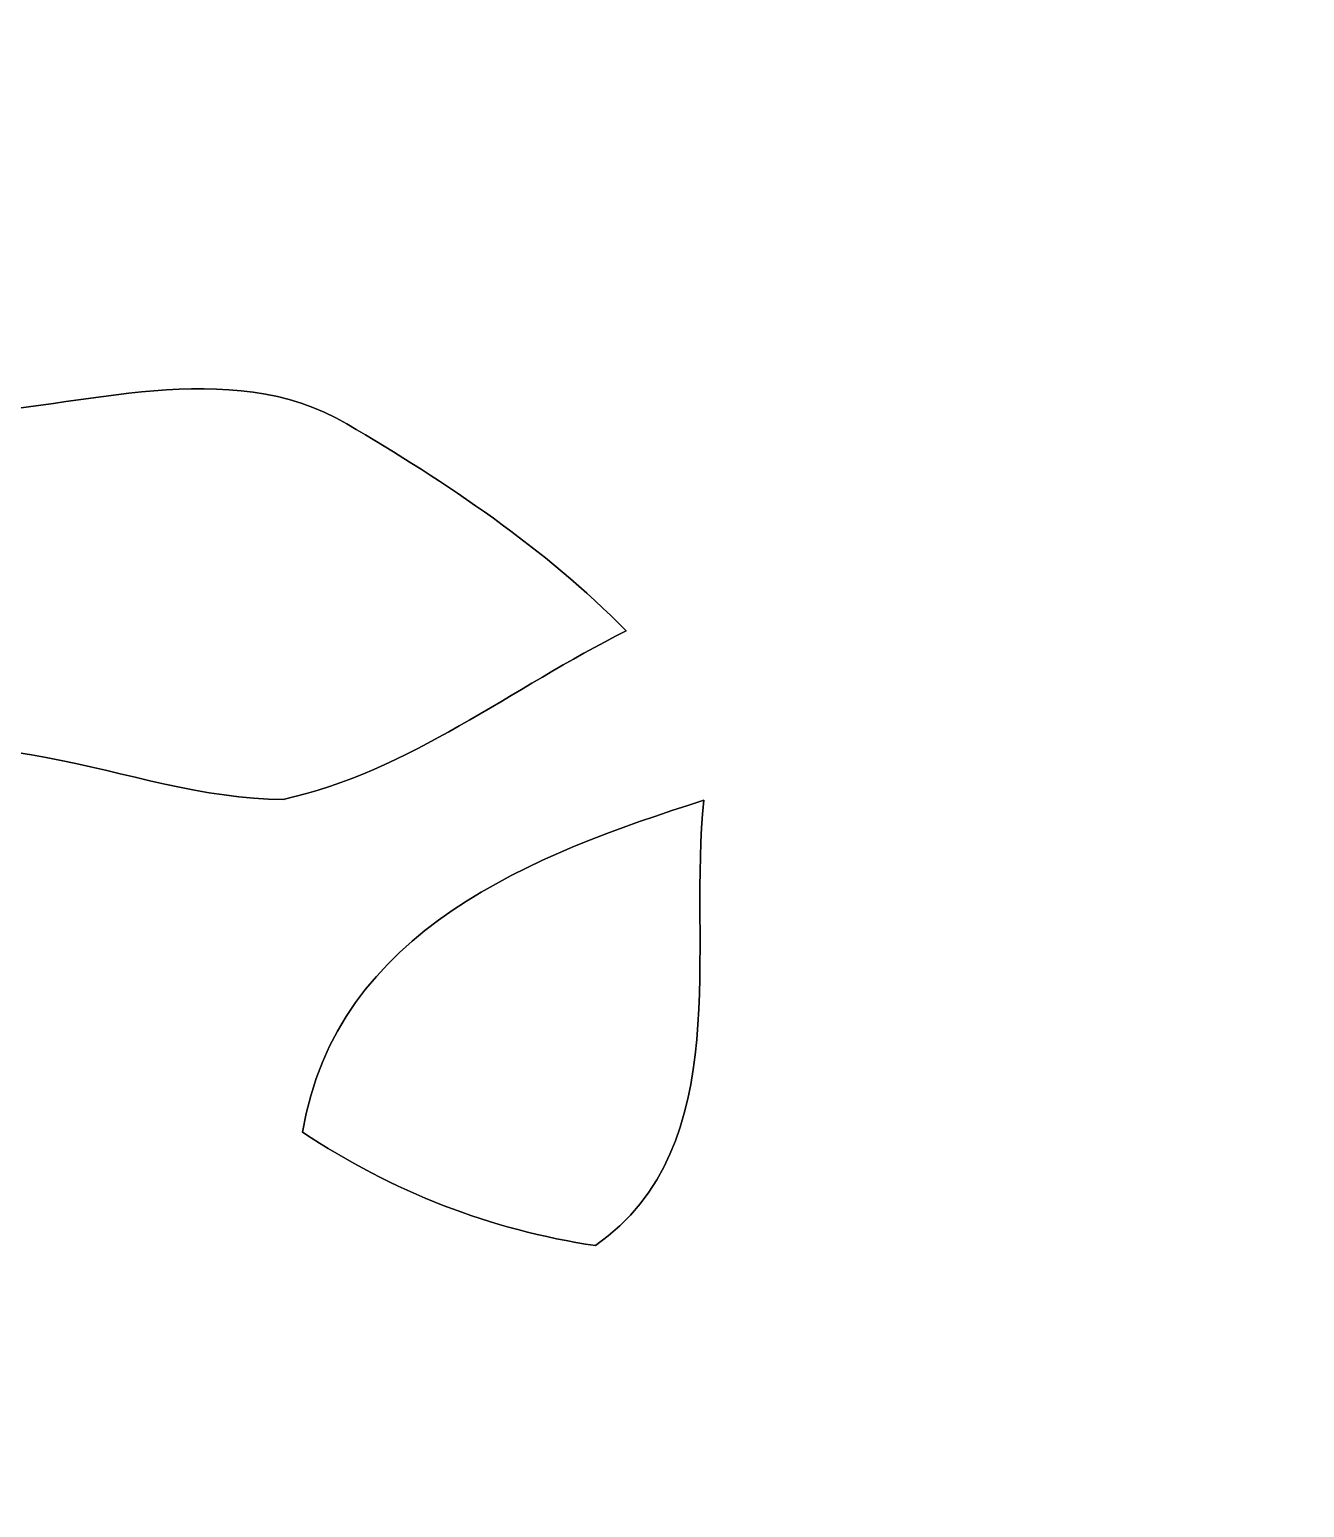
# Model space of a CAD drawing. Header units: centimetres. Extents: x -16.8 to 16.8, y -16.7 to 16.7.
# Drawn here: x 10.675 to 12.55, y 5.564 to 7.737 of the extents above; entities that cross this region are included whole.
import ezdxf

# ---------------------------------------------------------------- set-up
doc = ezdxf.new("R2010")
doc.units = ezdxf.units.CM
doc.header["$MEASUREMENT"] = 0
doc.layers.add('Layer 1', color=7, linetype='Continuous')

msp = doc.modelspace()

# ---------------------------------------------------------------- linework, layer by layer
at = {"layer": 'Layer 1', "color": 7}
for points, knots in [([(-16.77458, 16.66875), (-16.77458, 16.66875), (16.77458, 16.66875), (16.77458, 16.66875), (16.77458, 16.66875), (16.77458, 16.66875), (16.77458, -16.66875), (16.77458, -16.66875), (16.77458, -16.66875), (16.77458, -16.66875), (-16.77458, -16.66875), (-16.77458, -16.66875), (-16.77458, -16.66875), (-16.77458, -16.66875), (-16.77458, 16.66875), (-16.77458, 16.66875), (-16.77458, 16.66875), (-16.77458, 16.66875), (-16.77458, 16.66875), (-16.77458, 16.66875)], [0, 0, 0, 0, 0.1666667, 0.1666667, 0.1666667, 0.1666667, 0.3333333, 0.3333333, 0.3333333, 0.3333333, 0.5, 0.5, 0.5, 0.5, 0.6666667, 0.6666667, 0.6666667, 0.6666667, 1, 1, 1, 1]), ([(8.74783, 7.66833), (8.90764, 7.49335), (9.00042, 7.24323), (9.22867, 7.1441), (9.22867, 7.1441), (9.35672, 7.09189), (9.49007, 7.04215), (9.62872, 7.02028), (9.62872, 7.02028), (9.95292, 6.95043), (10.24925, 7.14939), (10.5664, 7.17232), (10.5664, 7.17232), (10.75231, 7.17973), (10.9661, 7.25981), (11.14178, 7.15751), (11.14178, 7.15751), (11.28818, 7.07108), (11.43247, 6.97512), (11.55241, 6.85306), (11.55241, 6.85306), (11.3852, 6.77051), (11.23315, 6.64563), (11.04794, 6.60541), (11.04794, 6.60541), (10.81687, 6.60506), (10.57875, 6.76487), (10.36214, 6.62129), (10.36214, 6.62129), (10.45351, 6.52145), (10.56005, 6.43749), (10.65847, 6.34541), (10.65847, 6.34541), (10.39142, 6.31084), (10.11767, 6.29814), (9.86719, 6.19019), (9.86719, 6.19019), (9.83121, 6.38457), (9.78958, 6.58354), (9.6774, 6.7504), (9.6774, 6.7504), (9.52147, 6.89857), (9.31439, 6.95819), (9.11401, 7.01393), (9.11401, 7.01393), (9.22267, 6.81284), (9.42234, 6.49923), (9.16446, 6.32284), (9.16446, 6.32284), (8.92563, 6.09141), (8.58414, 6.41209), (8.52241, 6.65586), (8.52241, 6.65586), (8.49242, 7.00687), (8.59014, 7.35683), (8.74783, 7.66833)], [0, 0, 0, 0, 0.0666667, 0.0666667, 0.0666667, 0.0666667, 0.1333333, 0.1333333, 0.1333333, 0.1333333, 0.2, 0.2, 0.2, 0.2, 0.2666667, 0.2666667, 0.2666667, 0.2666667, 0.3333333, 0.3333333, 0.3333333, 0.3333333, 0.4, 0.4, 0.4, 0.4, 0.4666667, 0.4666667, 0.4666667, 0.4666667, 0.5333333, 0.5333333, 0.5333333, 0.5333333, 0.6, 0.6, 0.6, 0.6, 0.6666667, 0.6666667, 0.6666667, 0.6666667, 0.7333333, 0.7333333, 0.7333333, 0.7333333, 0.8, 0.8, 0.8, 0.8, 0.8666667, 0.8666667, 0.8666667, 0.8666667, 1, 1, 1, 1]), ([(11.07652, 6.11611), (11.12555, 6.41315), (11.41765, 6.52533), (11.66671, 6.604), (11.66671, 6.604), (11.64237, 6.39198), (11.71575, 6.096), (11.50726, 5.94924), (11.50726, 5.94924), (11.35239, 5.97253), (11.20881, 6.02827), (11.07652, 6.11611)], [0, 0, 0, 0, 0.25, 0.25, 0.25, 0.25, 0.5, 0.5, 0.5, 0.5, 1, 1, 1, 1])]:
    msp.add_open_spline(points, degree=3, knots=knots, dxfattribs=at)
at = {"layer": 'Layer 1', "color": 252}
for points, knots in [([(8.74783, 7.66833), (8.59014, 7.35683), (8.49242, 7.00687), (8.52241, 6.65586), (8.52241, 6.65586), (8.58414, 6.41209), (8.92563, 6.09141), (9.16446, 6.32284), (9.16446, 6.32284), (9.42234, 6.49923), (9.22267, 6.81284), (9.11401, 7.01393), (9.11401, 7.01393), (9.31439, 6.95819), (9.52147, 6.89857), (9.6774, 6.7504), (9.6774, 6.7504), (9.78958, 6.58354), (9.83121, 6.38457), (9.86719, 6.19019), (9.86719, 6.19019), (10.11767, 6.29814), (10.39142, 6.31084), (10.65847, 6.34541), (10.65847, 6.34541), (10.56005, 6.43749), (10.45351, 6.52145), (10.36214, 6.62129), (10.36214, 6.62129), (10.57875, 6.76487), (10.81687, 6.60506), (11.04794, 6.60541), (11.04794, 6.60541), (11.23315, 6.64563), (11.3852, 6.77051), (11.55241, 6.85306), (11.55241, 6.85306), (11.43247, 6.97512), (11.28818, 7.07108), (11.14178, 7.15751), (11.14178, 7.15751), (10.9661, 7.25981), (10.75231, 7.17973), (10.5664, 7.17232), (10.5664, 7.17232), (10.24925, 7.14939), (9.95292, 6.95043), (9.62872, 7.02028), (9.62872, 7.02028), (9.49007, 7.04215), (9.35672, 7.09189), (9.22867, 7.1441), (9.22867, 7.1441), (9.00042, 7.24323), (8.90764, 7.49335), (8.74783, 7.66833), (8.74783, 7.66833), (8.74783, 7.66833), (8.74783, 7.66833), (8.74783, 7.66833)], [0, 0, 0, 0, 0.0625, 0.0625, 0.0625, 0.0625, 0.125, 0.125, 0.125, 0.125, 0.1875, 0.1875, 0.1875, 0.1875, 0.25, 0.25, 0.25, 0.25, 0.3125, 0.3125, 0.3125, 0.3125, 0.375, 0.375, 0.375, 0.375, 0.4375, 0.4375, 0.4375, 0.4375, 0.5, 0.5, 0.5, 0.5, 0.5625, 0.5625, 0.5625, 0.5625, 0.625, 0.625, 0.625, 0.625, 0.6875, 0.6875, 0.6875, 0.6875, 0.75, 0.75, 0.75, 0.75, 0.8125, 0.8125, 0.8125, 0.8125, 0.875, 0.875, 0.875, 0.875, 1, 1, 1, 1]), ([(11.07652, 6.11611), (11.20881, 6.02827), (11.35239, 5.97253), (11.50726, 5.94924), (11.50726, 5.94924), (11.71575, 6.096), (11.64237, 6.39198), (11.66671, 6.604), (11.66671, 6.604), (11.41765, 6.52533), (11.12555, 6.41315), (11.07652, 6.11611), (11.07652, 6.11611), (11.07652, 6.11611), (11.07652, 6.11611), (11.07652, 6.11611)], [0, 0, 0, 0, 0.2, 0.2, 0.2, 0.2, 0.4, 0.4, 0.4, 0.4, 0.6, 0.6, 0.6, 0.6, 1, 1, 1, 1])]:
    msp.add_open_spline(points, degree=3, knots=knots, dxfattribs=at)

doc.saveas('drawing.dxf')
